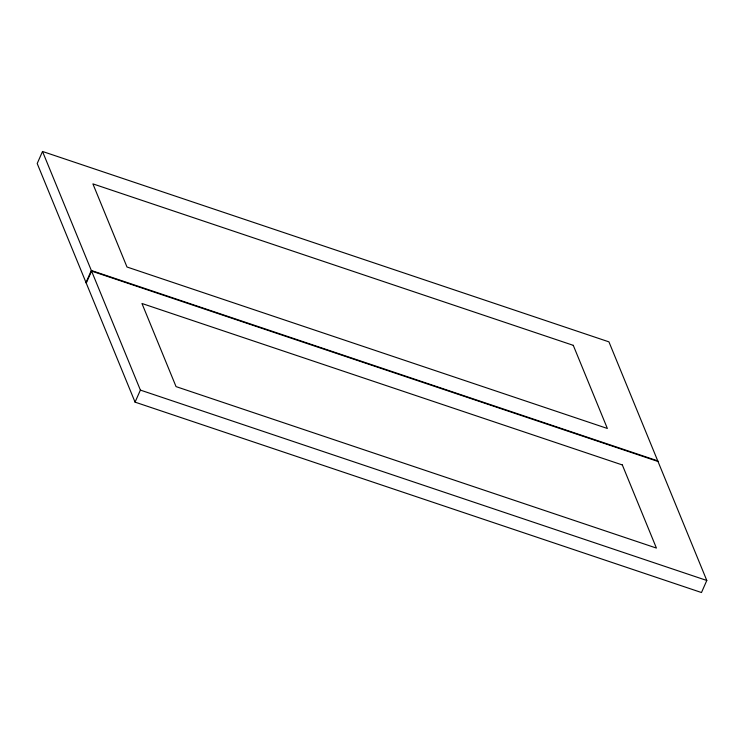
<?xml version="1.0" encoding="UTF-8"?>
<svg xmlns="http://www.w3.org/2000/svg" width="744" height="744" viewBox="0 0 744 744"><rect width="100%" height="100%" fill="white"/><g stroke="black" fill="none" stroke-linecap="round" stroke-linejoin="round"><path stroke-width="1.12" d="M42.52 151.469L37.2 163.522L135.064 402.141L701.48 592.531L706.8 580.478L608.936 341.859L42.52 151.469L140.393 390.098L135.064 402.141M86.006 282.534L91.335 270.481L657.743 460.871M86.258 283.129L91.577 271.086L657.994 461.466M140.393 390.098L706.8 580.478M573.271 345.337L92.898 183.87L126.992 267.003L607.364 428.47L573.271 345.337M622.328 464.944L141.955 303.487L176.049 386.61L656.422 548.077L622.328 464.944"/></g></svg>
